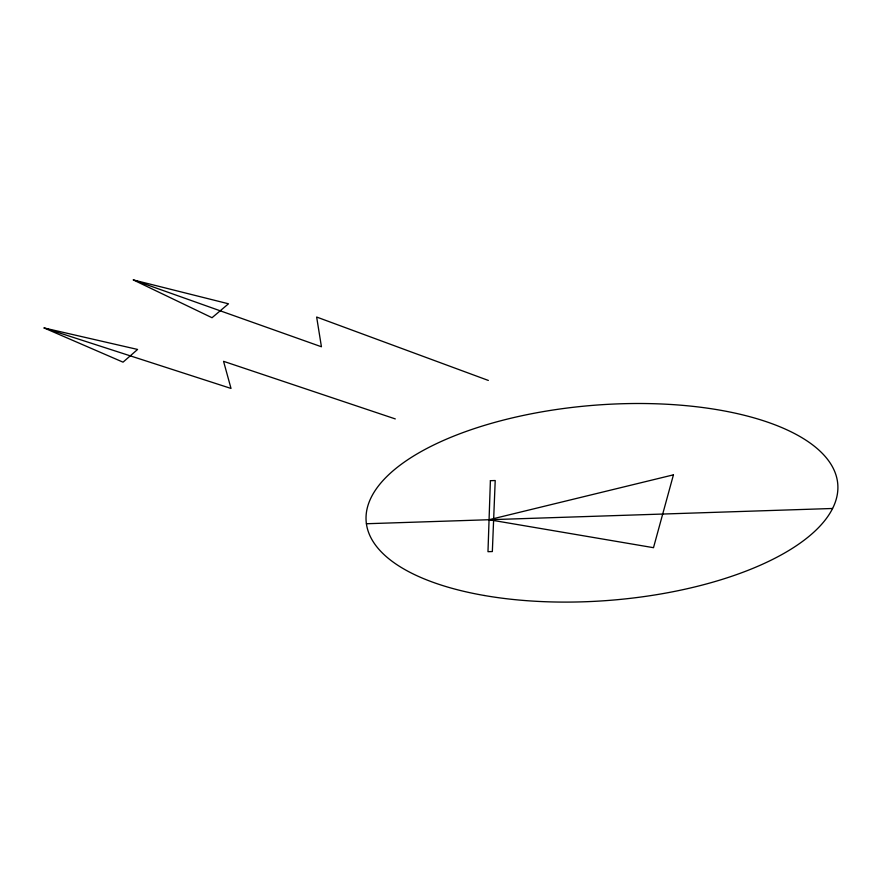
<?xml version="1.0" encoding="UTF-8"?>
<svg xmlns="http://www.w3.org/2000/svg" width="882" height="882" viewBox="0 0 882 882"><rect width="100%" height="100%" fill="white"/><g stroke="black" fill="none" stroke-linecap="round" stroke-linejoin="round"><path stroke-width="1.32" d="M366.427 523.743L832.531 508.484M44.1 327.972L137.592 349.448L123.039 362.16L44.1 327.972L231.018 388.444L223.554 361.322L395.29 418.917M133.325 279.936L228.493 303.794L212.022 317.718L133.325 279.936L321.434 346.769L316.649 317.035L488.341 380.44M490.392 480.69L487.978 551.691L492.343 551.548L495.21 480.536L490.392 480.69M673.44 474.836L653.496 547.689L489.069 519.73L673.44 474.836M484.152 595.471A236.53 97.847 -4.5 0 0 837.9 487.272A236.53 97.847 -4.5 0 0 483.876 425.565A236.53 97.847 -4.5 0 0 484.152 595.471"/></g></svg>
